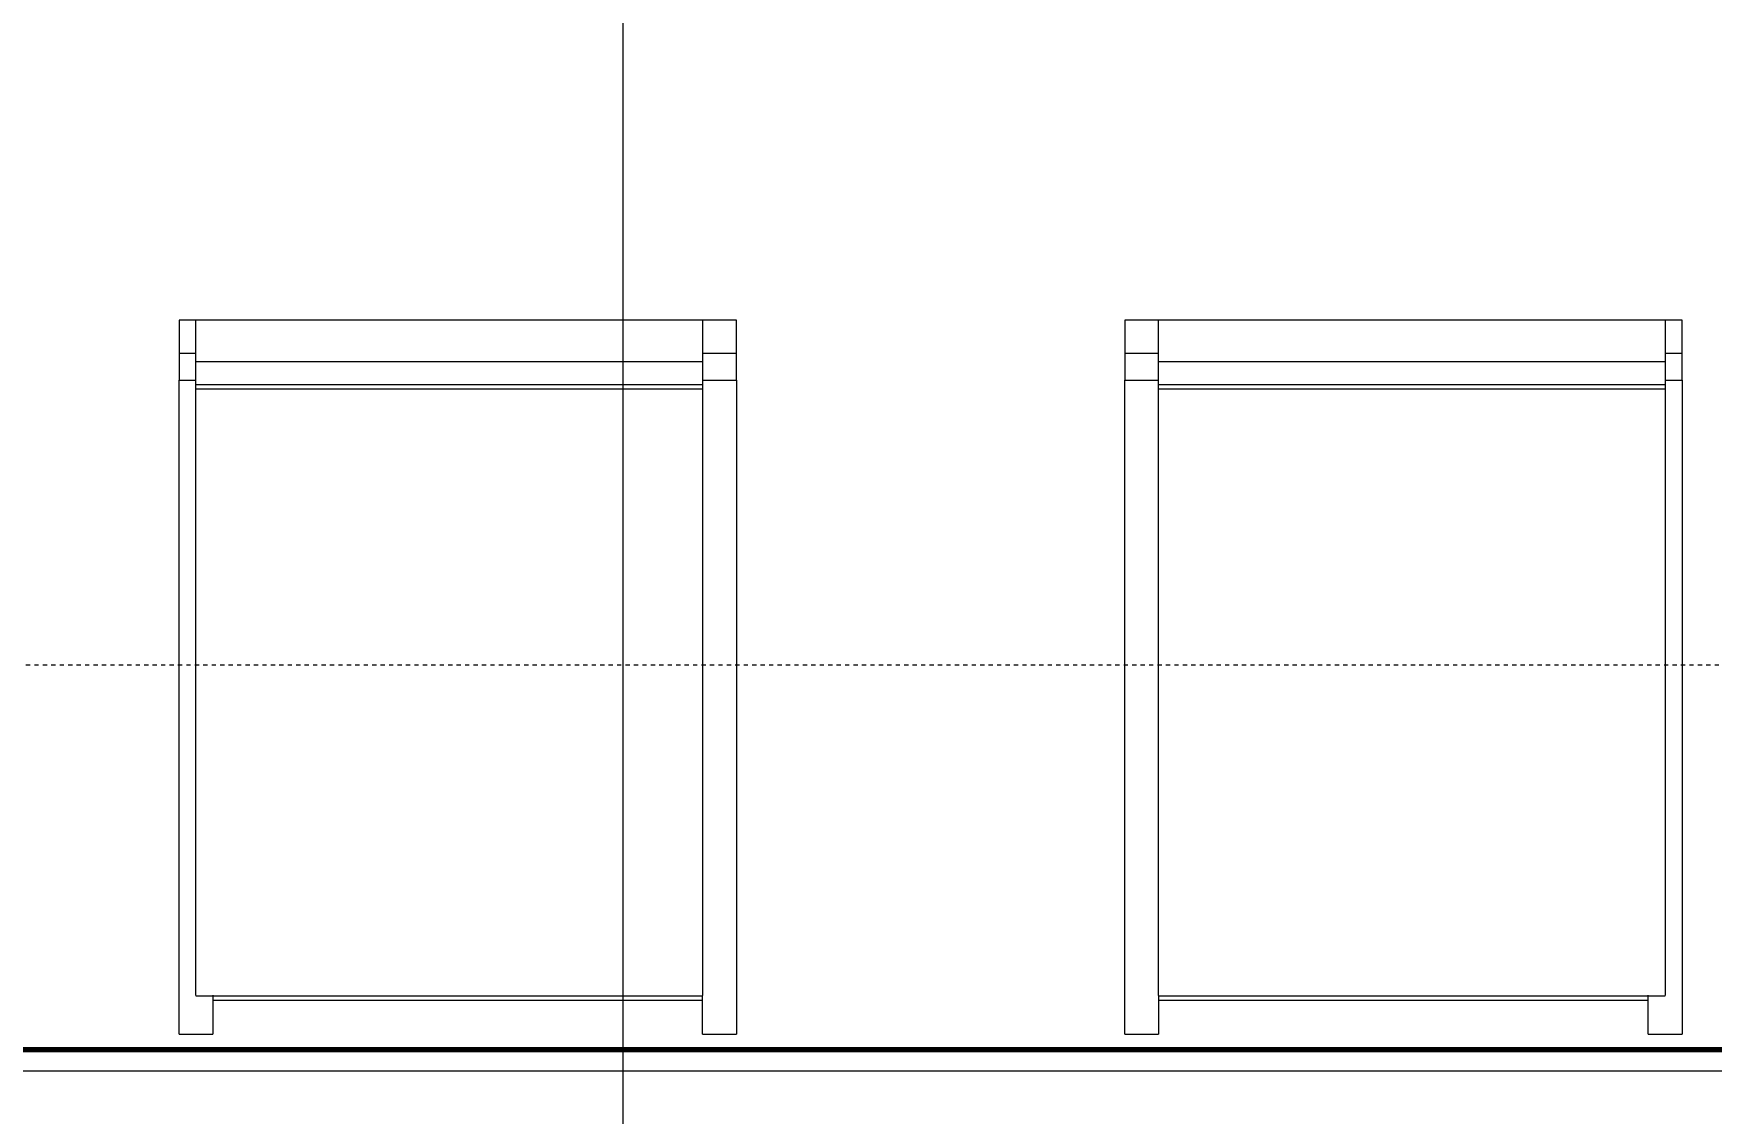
# Model space of a CAD drawing. Header units: inches. Extents: x -4266 to -1814, y 9706 to 12441.
# Drawn here: x -2236.85 to -2187.17, y 10677.94 to 10709.9 of the extents above; entities that cross this region are included whole.
import ezdxf

# ---------------------------------------------------------------- set-up
doc = ezdxf.new("R2010")
doc.units = ezdxf.units.IN
doc.header["$MEASUREMENT"] = 0
doc.linetypes.add('Dash', pattern=[0.25, 0.125, -0.125])
for name, color, linetype, lineweight in [('A-ANNO-DIMS', 211, 'Continuous', 9), ('A-ANNO-DIMS-96', 211, 'Continuous', 9), ('A-AREA-1', 90, 'Continuous', 70), ('A-WALL-4', 10, 'Continuous', 13), ('I-FURN-1', 7, 'Continuous', 9), ('Q-CASE-HDLN-1', 7, 'Dash', 9)]:
    doc.layers.add(name, color=color, linetype=linetype, lineweight=lineweight)
doc.styles.add('Century Gothic', font='ufonts.com_century-gothic.ttf', dxfattribs={"height": 9})
doc.dimstyles.new('OD__1_16__Tol__', dxfattribs={"dimscale": 12, "dimtxt": 9.397514, "dimasz": 1, "dimexe": 0.75, "dimexo": 0.5, "dimgap": 0.125, "dimtad": 1, "dimdec": 4, "dimrnd": 0.0625, "dimzin": 3, "dimdsep": 46, "dimlunit": 4, "dimtxsty": 'Century Gothic', "dimblk1": 'OBLIQUE', "dimblk2": 'OBLIQUE', "dimsah": 1, "dimcen": 0.09, "dimdle": 0.75, "dimazin": 0, "dimtfac": 1, "dimtdec": 4, "dimtix": 1, "dimtmove": 0, "dimatfit": 3, "dimfxl": 1, "dimtvp": 1, "dimtfill": 1, "dimfrac": 2, "dimtolj": 1, "dimtzin": 0, "dimarcsym": 2})

# ---------------------------------------------------------------- blocks, each defined once
blk = doc.blocks.new('DIMBLOCK19-FLOOR PLAN - 1ST FLOOR')
at = {"layer": 'A-ANNO-DIMS-96'}
for p, q in [((-2219.404, 10827.989), (-2219.404, 10415.789)), ((-2216.919, 10818.989), (-2228.404, 10818.989)), ((-2219.404, 10818.989), (-2216.919, 10818.989)), ((-2216.919, 10415.789), (-2228.404, 10415.789)), ((-2219.404, 10415.789), (-2216.919, 10415.789))]:
    blk.add_line(p, q, dxfattribs=at)
at = {"layer": 'A-ANNO-DIMS-96', "lineweight": 50}
for p, q in [((-2219.404, 10818.989), (-2225.404, 10824.989)), ((-2219.404, 10818.989), (-2213.404, 10812.989)), ((-2219.404, 10415.789), (-2225.404, 10421.789)), ((-2219.404, 10415.789), (-2213.404, 10409.789))]:
    blk.add_line(p, q, dxfattribs=at)
at = {"layer": 'A-ANNO-DIMS-96', "color": 0, "char_height": 9, "attachment_point": 1, "rotation": 90, "line_spacing_factor": 0.984502, "style": 'Century Gothic', "bg_fill": 3, "box_fill_scale": 1.25, "bg_fill_color": 256, "bg_fill_true_color": 13158600, "bg_fill_transparency": 0}
for s, insert, width in [('33\' - 7 3/16"', (-2232.44, 10583.156), 82.16113), ('403.2', (-2214.673, 10601.652), 37.76906)]:
    blk.add_mtext(s, dxfattribs=dict(at, insert=insert, width=width))
blk = doc.blocks.new('_Oblique')
at = {"color": 0, "linetype": 'ByBlock', "lineweight": -2}
blk.add_line((-0.5, -0.5), (0.5, 0.5), dxfattribs=at)

msp = doc.modelspace()

# ---------------------------------------------------------------- linework, layer by layer
at = {"layer": 'I-FURN-1'}
for p, q in [((-2188.04136, 10701.41974), (-2188.54136, 10701.41974)), ((-2188.54136, 10701.41974), (-2188.54136, 10700.17869)), ((-2188.04136, 10700.43493), (-2188.04136, 10701.41974)), ((-2188.54136, 10700.43493), (-2188.04136, 10700.43493)), ((-2188.04136, 10699.63954), (-2188.04136, 10700.43493)), ((-2188.54136, 10700.17869), (-2188.54136, 10699.51385)), ((-2188.54136, 10699.63954), (-2188.04136, 10699.63954)), ((-2188.54136, 10699.51385), (-2188.54136, 10699.38531)), ((-2188.54136, 10699.38531), (-2188.54136, 10683.786)), ((-2188.04136, 10699.63954), (-2188.04136, 10683.70182)), ((-2188.54136, 10683.786), (-2188.54136, 10681.53334)), ((-2188.04136, 10683.70182), (-2188.04136, 10682.20557)), ((-2188.04136, 10682.20557), (-2188.04136, 10680.28683)), ((-2189.04136, 10681.36303), (-2189.04136, 10681.43671)), ((-2189.04136, 10681.28432), (-2189.04136, 10681.36303)), ((-2188.54136, 10681.53334), (-2188.54136, 10681.43338)), ((-2189.04136, 10680.28683), (-2189.04136, 10681.28432)), ((-2189.04136, 10680.28683), (-2188.04136, 10680.28683))]:
    msp.add_line(p, q, dxfattribs=at)

# ---------------------------------------------------------------- dimensions: what is measured, and where the dimension line sits
at = {"layer": 'A-ANNO-DIMS'}
dim = msp.add_linear_dim(base=(-2219.40444, 10415.7894), p1=(-2210.91916, 10818.9894), p2=(-2210.91916, 10415.7894), angle=90, dimstyle='OD__1_16__Tol__', override={"dimpost": '<>\\X', "dimfxl": 403.2}, dxfattribs=at)
dim.commit()
dim.dimension.update_dxf_attribs({"geometry": 'DIMBLOCK19-FLOOR PLAN - 1ST FLOOR', "text_midpoint": (-2219.40444, 10617.3894)})

# ---------------------------------------------------------------- next in the draw order: linework, layer by layer
at = {"layer": 'A-AREA-1'}
msp.add_line((-2305.47491, 10679.82933), (-2106.44874, 10679.82933), dxfattribs=at)
at = {"layer": 'A-WALL-4'}
msp.add_line((-2302.44874, 10679.20433), (-2151.44874, 10679.20433), dxfattribs=at)
at = {"layer": 'I-FURN-1'}
for p, q in [((-2232.04136, 10701.41974), (-2232.54136, 10701.41974)), ((-2232.54136, 10701.41974), (-2232.54136, 10700.43493)), ((-2232.04136, 10700.17869), (-2232.04136, 10701.41974)), ((-2217.04136, 10701.41974), (-2232.04136, 10701.41974)), ((-2217.04136, 10701.41974), (-2217.04136, 10700.17869)), ((-2216.04136, 10701.41974), (-2217.04136, 10701.41974)), ((-2216.04136, 10700.43493), (-2216.04136, 10701.41974)), ((-2203.54136, 10701.41974), (-2204.54136, 10701.41974)), ((-2204.54136, 10701.41974), (-2204.54136, 10700.43493)), ((-2203.54136, 10700.17869), (-2203.54136, 10701.41974)), ((-2188.54136, 10701.41974), (-2203.54136, 10701.41974)), ((-2232.54136, 10700.43493), (-2232.04136, 10700.43493)), ((-2232.54136, 10700.43493), (-2232.54136, 10699.63954)), ((-2217.04136, 10700.43493), (-2216.04136, 10700.43493)), ((-2216.04136, 10699.63954), (-2216.04136, 10700.43493)), ((-2204.54136, 10700.43493), (-2203.54136, 10700.43493)), ((-2204.54136, 10700.43493), (-2204.54136, 10699.63954)), ((-2232.04136, 10699.51385), (-2232.04136, 10700.17869)), ((-2217.04136, 10700.17869), (-2232.04136, 10700.17869)), ((-2217.04136, 10700.17869), (-2217.04136, 10699.51385)), ((-2203.54136, 10699.51385), (-2203.54136, 10700.17869)), ((-2188.54136, 10700.17869), (-2203.54136, 10700.17869)), ((-2232.54136, 10699.63954), (-2232.04136, 10699.63954)), ((-2232.54136, 10683.70182), (-2232.54136, 10699.63954)), ((-2232.04136, 10699.51385), (-2217.04136, 10699.51385)), ((-2232.04136, 10699.38531), (-2232.04136, 10699.51385)), ((-2232.04136, 10683.786), (-2232.04136, 10699.38531)), ((-2232.04136, 10699.38531), (-2217.04136, 10699.38531)), ((-2217.04136, 10699.63954), (-2216.04136, 10699.63954)), ((-2217.04136, 10699.51385), (-2217.04136, 10699.38531)), ((-2217.04136, 10699.38531), (-2217.04136, 10683.786)), ((-2216.04136, 10699.63954), (-2216.04136, 10683.70182)), ((-2204.54136, 10699.63954), (-2203.54136, 10699.63954)), ((-2204.54136, 10683.70182), (-2204.54136, 10699.63954)), ((-2203.54136, 10699.51385), (-2188.54136, 10699.51385)), ((-2203.54136, 10699.38531), (-2203.54136, 10699.51385)), ((-2203.54136, 10683.786), (-2203.54136, 10699.38531)), ((-2203.54136, 10699.38531), (-2188.54136, 10699.38531)), ((-2232.54136, 10682.20557), (-2232.54136, 10683.70182)), ((-2232.04136, 10681.53334), (-2232.04136, 10683.786)), ((-2217.04136, 10683.786), (-2217.04136, 10681.53334)), ((-2216.04136, 10683.70182), (-2216.04136, 10682.20557)), ((-2204.54136, 10682.20557), (-2204.54136, 10683.70182)), ((-2203.54136, 10681.53334), (-2203.54136, 10683.786)), ((-2232.54136, 10680.28683), (-2232.54136, 10682.20557)), ((-2216.04136, 10682.20557), (-2216.04136, 10680.28683)), ((-2204.54136, 10680.28683), (-2204.54136, 10682.20557)), ((-2232.04136, 10681.43338), (-2232.04136, 10681.53334)), ((-2232.04136, 10681.42076), (-2217.04136, 10681.42076)), ((-2231.54136, 10681.43671), (-2231.54136, 10681.36303)), ((-2231.54136, 10681.36303), (-2231.54136, 10681.28432)), ((-2217.04136, 10681.53334), (-2217.04136, 10681.43338)), ((-2217.04136, 10681.36303), (-2217.04136, 10681.43338)), ((-2217.04136, 10681.28432), (-2217.04136, 10681.36303)), ((-2203.54136, 10681.43338), (-2203.54136, 10681.53334)), ((-2203.54136, 10681.43338), (-2203.54136, 10681.36303)), ((-2203.54136, 10681.42076), (-2188.54136, 10681.42076)), ((-2203.54136, 10681.36303), (-2203.54136, 10681.28432)), ((-2231.54136, 10681.28432), (-2231.54136, 10680.28683)), ((-2217.04136, 10681.28432), (-2231.54136, 10681.28432)), ((-2217.04136, 10680.28683), (-2217.04136, 10681.28432)), ((-2189.04136, 10681.28432), (-2203.54136, 10681.28432)), ((-2203.54136, 10681.28432), (-2203.54136, 10680.28683)), ((-2232.54136, 10680.28683), (-2231.54136, 10680.28683)), ((-2217.04136, 10680.28683), (-2216.04136, 10680.28683)), ((-2204.54136, 10680.28683), (-2203.54136, 10680.28683))]:
    msp.add_line(p, q, dxfattribs=at)
at = {"layer": 'Q-CASE-HDLN-1'}
msp.add_line((-2148.44874, 10691.20433), (-2305.47491, 10691.20433), dxfattribs=at)

doc.saveas('drawing.dxf')
